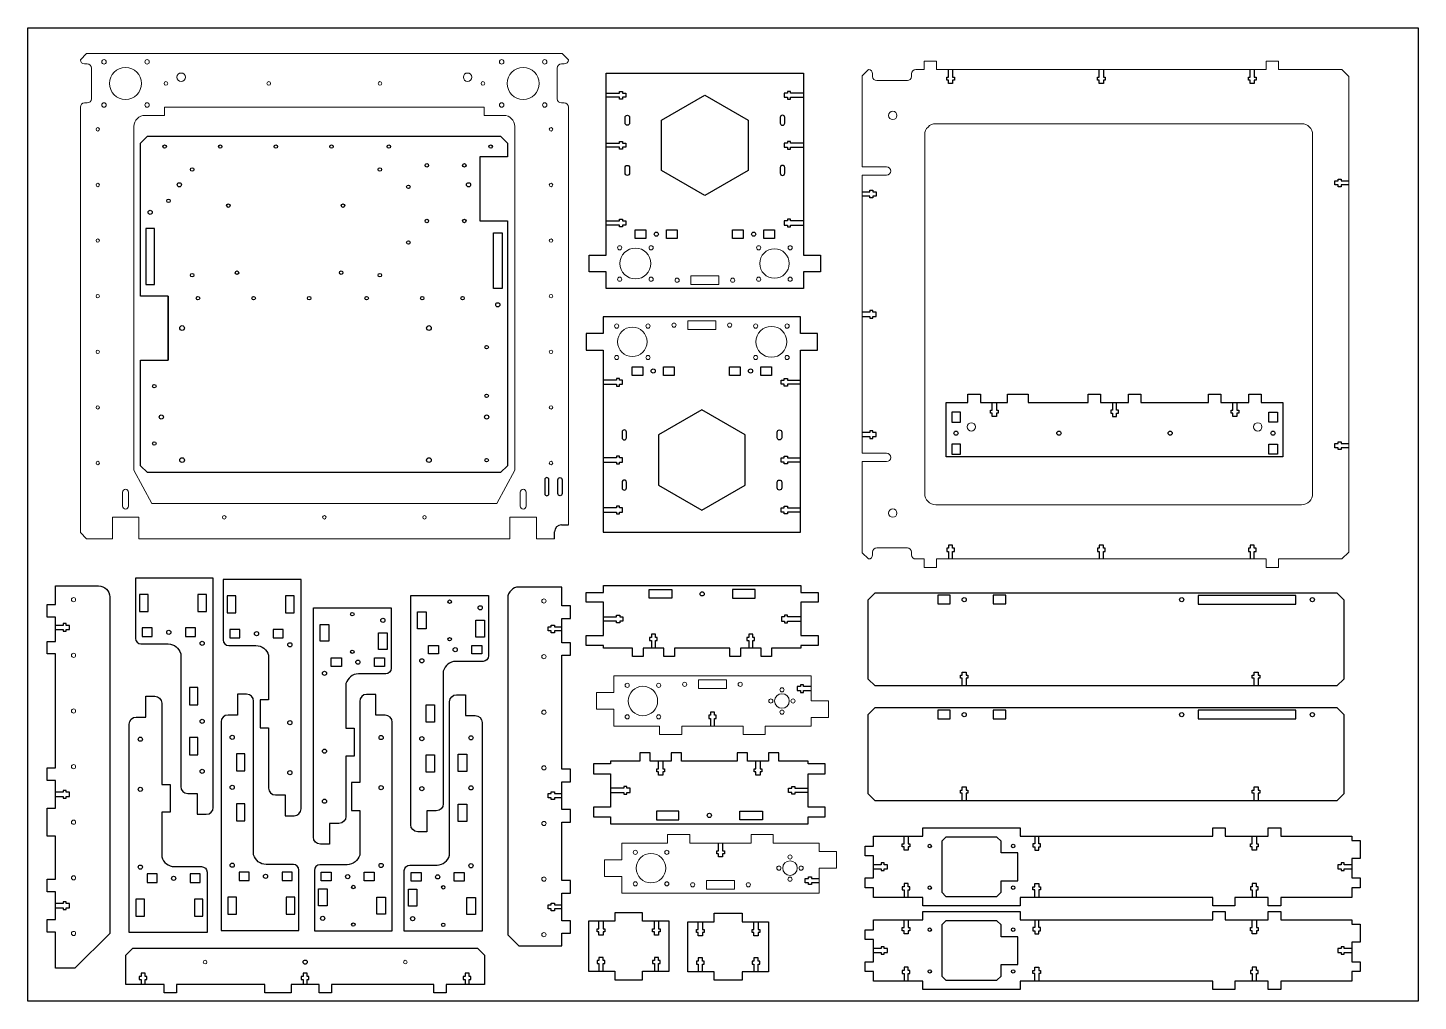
# Model space of a CAD drawing. Header units: inches. Extents: x 0 to 1800, y 0 to 2120.
# Drawn here: x 0 to 1000, y 760 to 1460 of the extents above; entities that cross this region are included whole.
import ezdxf

# ---------------------------------------------------------------- set-up
doc = ezdxf.new("R2010")
doc.units = ezdxf.units.IN
doc.header["$MEASUREMENT"] = 0

msp = doc.modelspace()

# ---------------------------------------------------------------- linework, layer by layer
at = {"color": 1}
for p, q in [((0, 760), (0, 1460)), ((0, 1460), (1000, 1460)), ((1000, 1460), (1000, 760)), ((1000, 760), (0, 760))]:
    msp.add_line(p, q, dxfattribs=at)
at = {"color": 7, "linetype": 'Continuous', "lineweight": 15}
for p, q in [((42.3, 1441.5), (37.8, 1437)), ((384.3, 1441.5), (42.3, 1441.5)), ((388.8, 1437), (384.3, 1441.5)), ((40.8, 1434), (42.8, 1434)), ((45.8, 1409), (45.8, 1431)), ((380.8, 1409), (380.8, 1431)), ((385.8, 1434), (383.8, 1434)), ((37.8, 1403), (37.8, 1097)), ((40.8, 1406), (42.8, 1406)), ((98.3, 1403), (98.3, 1397)), ((328.3, 1403), (98.3, 1403)), ((328.3, 1397), (328.3, 1403)), ((385.8, 1406), (383.8, 1406)), ((388.8, 1102.5), (388.8, 1403)), ((98.3, 1397), (84.3, 1397)), ((342.3, 1397), (328.3, 1397)), ((76.3, 1389), (76.3, 1142)), ((350.3, 1142), (350.3, 1389)), ((76.3, 1142), (89.3, 1118)), ((337.3, 1118), (350.3, 1142)), ((68.2, 1126), (68.2, 1116)), ((72.4, 1116), (72.4, 1126)), ((354.2, 1126), (354.2, 1116)), ((358.4, 1116), (358.4, 1126)), ((89.3, 1118), (337.3, 1118)), ((79.8, 1108), (60.8, 1108)), ((60.8, 1108), (60.8, 1092.5)), ((79.8, 1092.5), (79.8, 1108)), ((346.8, 1108), (346.8, 1092.5)), ((365.8, 1108), (346.8, 1108)), ((365.8, 1092.5), (365.8, 1108)), ((37.8, 1097), (42.3, 1092.5)), ((42.3, 1092.5), (60.8, 1092.5)), ((79.8, 1092.5), (346.8, 1092.5)), ((365.8, 1092.5), (378.8, 1092.5))]:
    msp.add_line(p, q, dxfattribs=at)
for p, q in [((383.8, 1102.5), (388.8, 1102.5)), ((378.8, 1092.5), (378.8, 1097.5))]:
    msp.add_line(p, q)
for points in [[(638.6, 1430, 0.41421), (635.6, 1427), (635.6, 1425, -0.41421), (632.6, 1422), (610.6, 1422, -0.41421), (607.6, 1425), (607.6, 1427, 0.41421), (604.6, 1430), (600.1, 1425.5), (600.1, 1360), (617.6, 1360, -1), (617.6, 1354), (600.1, 1354), (600.1, 1154), (617.6, 1154, -1), (617.6, 1148), (600.1, 1148), (600.1, 1082.5), (604.6, 1078, 0.41421), (607.6, 1081), (607.6, 1083, -0.41421), (610.6, 1086), (632.6, 1086, -0.41421), (635.6, 1083), (635.6, 1081, 0.41421), (638.6, 1078), (644.6, 1078), (644.6, 1072), (653.6, 1072), (653.6, 1078), (890.6, 1078), (890.6, 1072), (899.6, 1072), (899.6, 1078), (945.1, 1078), (950.1, 1083), (950.1, 1425), (945.1, 1430), (899.6, 1430), (899.6, 1436), (890.6, 1436), (890.6, 1430), (653.6, 1430), (653.6, 1436), (644.6, 1436), (644.6, 1430)], [(916.1, 1391), (653.1, 1391, 0.41421), (645.1, 1383), (645.1, 1125, 0.41421), (653.1, 1117), (916.1, 1117, 0.41421), (924.1, 1125), (924.1, 1383, 0.41421)]]:
    msp.add_lwpolyline(points, format="xyb", close=True, dxfattribs=at)
at = {"color": 7}
for points in [[(558, 1427.5), (558, 1296.5), (570.2, 1296.5), (570.2, 1284.5), (558, 1284.5), (558, 1272.5), (416, 1272.5), (416, 1284.5), (403.8, 1284.5), (403.8, 1296.5), (416, 1296.5), (416, 1427.5)], [(555.8, 1097.2), (555.8, 1228.2), (568, 1228.2), (568, 1240.2), (555.8, 1240.2), (555.8, 1252.2), (413.8, 1252.2), (413.8, 1240.2), (401.6, 1240.2), (401.6, 1228.2), (413.8, 1228.2), (413.8, 1097.2)], [(609.5, 986.7), (604.5, 991.7), (604.5, 1048.7), (609.5, 1053.7), (941.5, 1053.7), (946.5, 1048.7), (946.5, 991.7), (941.5, 986.7)], [(609.5, 904.1), (604.5, 909.1), (604.5, 966.1), (609.5, 971.1), (941.5, 971.1), (946.5, 966.1), (946.5, 909.1), (941.5, 904.1)], [(713.7, 828.6), (643.7, 828.6), (643.7, 834.6), (608.2, 834.6), (608.2, 841.6), (602.2, 841.6), (602.2, 848.6), (608.2, 848.6), (608.2, 864.6), (602.2, 864.6), (602.2, 871.6), (608.2, 871.6), (608.2, 878.6), (643.7, 878.6), (643.7, 884.6), (713.7, 884.6), (713.7, 878.6), (852.2, 878.6), (852.2, 884.6), (861.2, 884.6), (861.2, 878.6), (892.2, 878.6), (892.2, 884.6), (901.2, 884.6), (901.2, 878.6), (952.2, 878.6), (952.2, 875.6), (958.2, 875.6), (958.2, 862.6), (952.2, 862.6), (952.2, 848.6), (958.2, 848.6), (958.2, 841.6), (952.2, 841.6), (952.2, 834.6), (901.2, 834.6), (901.2, 828.6), (892.2, 828.6), (892.2, 834.6), (868.2, 834.6), (868.2, 828.6), (852.2, 828.6), (852.2, 834.6), (713.7, 834.6)], [(712, 846.6), (712, 866.6), (700, 866.6), (700, 875), (697, 878), (660.3, 878), (657.3, 875), (657.3, 838.3), (660.3, 835.3), (697, 835.3), (700, 838.3), (700, 846.6)], [(422.2, 817.5), (403.2, 817.5), (403.2, 781.5), (422.2, 781.5), (422.2, 775.4), (442.2, 775.4), (442.2, 781.5), (461.2, 781.5), (461.2, 817.5), (442.2, 817.5), (442.2, 823.6), (422.2, 823.6)], [(493.7, 781.1), (474.7, 781.1), (474.7, 817.1), (493.7, 817.1), (493.7, 823.2), (513.7, 823.2), (513.7, 817.1), (532.7, 817.1), (532.7, 781.1), (513.7, 781.1), (513.7, 775), (493.7, 775)], [(713.7, 768.4), (643.7, 768.4), (643.7, 774.4), (608.2, 774.4), (608.2, 781.4), (602.2, 781.4), (602.2, 788.4), (608.2, 788.4), (608.2, 804.4), (602.2, 804.4), (602.2, 811.4), (608.2, 811.4), (608.2, 818.4), (643.7, 818.4), (643.7, 824.4), (713.7, 824.4), (713.7, 818.4), (852.2, 818.4), (852.2, 824.4), (861.2, 824.4), (861.2, 818.4), (892.2, 818.4), (892.2, 824.4), (901.2, 824.4), (901.2, 818.4), (952.2, 818.4), (952.2, 815.4), (958.2, 815.4), (958.2, 802.4), (952.2, 802.4), (952.2, 788.4), (958.2, 788.4), (958.2, 781.4), (952.2, 781.4), (952.2, 774.4), (901.2, 774.4), (901.2, 768.4), (892.2, 768.4), (892.2, 774.4), (868.2, 774.4), (868.2, 768.4), (852.2, 768.4), (852.2, 774.4), (713.7, 774.4)], [(712, 786.4), (712, 806.4), (700, 806.4), (700, 814.8), (697, 817.8), (660.3, 817.8), (657.3, 814.8), (657.3, 778.1), (660.3, 775.1), (697, 775.1), (700, 778.1), (700, 786.4)]]:
    msp.add_lwpolyline(points, close=True, dxfattribs=at)
at = {"color": 4}
for points in [[(665.1, 1430), (665.1, 1424.5), (666.4, 1424.5), (666.4, 1422.3), (665.1, 1422.3), (665.1, 1420), (662.1, 1420), (662.1, 1422.3), (660.9, 1422.3), (660.9, 1424.5), (662.1, 1424.5), (662.1, 1430)], [(773.6, 1430), (773.6, 1424.5), (774.9, 1424.5), (774.9, 1422.3), (773.6, 1422.3), (773.6, 1420), (770.6, 1420), (770.6, 1422.3), (769.4, 1422.3), (769.4, 1424.5), (770.6, 1424.5), (770.6, 1430)], [(882.1, 1430), (882.1, 1424.5), (883.4, 1424.5), (883.4, 1422.3), (882.1, 1422.3), (882.1, 1420), (879.1, 1420), (879.1, 1422.3), (877.9, 1422.3), (877.9, 1424.5), (879.1, 1424.5), (879.1, 1430)], [(416, 1413.1), (425.5, 1413.1), (425.5, 1414.3), (427.7, 1414.3), (427.7, 1413.1), (430, 1413.1), (430, 1410.1), (427.7, 1410.1), (427.7, 1408.8), (425.5, 1408.8), (425.5, 1410.1), (416, 1410.1)], [(558, 1413.1), (548.5, 1413.1), (548.5, 1414.3), (546.3, 1414.3), (546.3, 1413.1), (544, 1413.1), (544, 1410.1), (546.3, 1410.1), (546.3, 1408.8), (548.5, 1408.8), (548.5, 1410.1), (558, 1410.1)], [(416, 1377.1), (425.5, 1377.1), (425.5, 1378.3), (427.7, 1378.3), (427.7, 1377.1), (430, 1377.1), (430, 1374.1), (427.7, 1374.1), (427.7, 1372.8), (425.5, 1372.8), (425.5, 1374.1), (416, 1374.1)], [(558, 1377.1), (548.5, 1377.1), (548.5, 1378.3), (546.3, 1378.3), (546.3, 1377.1), (544, 1377.1), (544, 1374.1), (546.3, 1374.1), (546.3, 1372.8), (548.5, 1372.8), (548.5, 1374.1), (558, 1374.1)], [(950.1, 1347), (944.6, 1347), (944.6, 1345.7), (942.4, 1345.7), (942.4, 1347), (940.1, 1347), (940.1, 1350), (942.4, 1350), (942.4, 1351.2), (944.6, 1351.2), (944.6, 1350), (950.1, 1350)], [(600.1, 1342), (605.6, 1342), (605.6, 1343.2), (607.8, 1343.2), (607.8, 1342), (610.1, 1342), (610.1, 1339), (607.8, 1339), (607.8, 1337.7), (605.6, 1337.7), (605.6, 1339), (600.1, 1339)], [(416, 1321.1), (425.5, 1321.1), (425.5, 1322.3), (427.7, 1322.3), (427.7, 1321.1), (430, 1321.1), (430, 1318.1), (427.7, 1318.1), (427.7, 1316.8), (425.5, 1316.8), (425.5, 1318.1), (416, 1318.1)], [(558, 1321.1), (548.5, 1321.1), (548.5, 1322.3), (546.3, 1322.3), (546.3, 1321.1), (544, 1321.1), (544, 1318.1), (546.3, 1318.1), (546.3, 1316.8), (548.5, 1316.8), (548.5, 1318.1), (558, 1318.1)], [(600.1, 1252.5), (605.6, 1252.5), (605.6, 1251.2), (607.8, 1251.2), (607.8, 1252.5), (610.1, 1252.5), (610.1, 1255.5), (607.8, 1255.5), (607.8, 1256.7), (605.6, 1256.7), (605.6, 1255.5), (600.1, 1255.5)], [(413.8, 1203.7), (423.3, 1203.7), (423.3, 1202.4), (425.5, 1202.4), (425.5, 1203.7), (427.8, 1203.7), (427.8, 1206.7), (425.5, 1206.7), (425.5, 1207.9), (423.3, 1207.9), (423.3, 1206.7), (413.8, 1206.7)], [(555.8, 1203.7), (546.3, 1203.7), (546.3, 1202.4), (544.1, 1202.4), (544.1, 1203.7), (541.8, 1203.7), (541.8, 1206.7), (544.1, 1206.7), (544.1, 1207.9), (546.3, 1207.9), (546.3, 1206.7), (555.8, 1206.7)], [(780.1, 1190.5), (780.1, 1185), (778.9, 1185), (778.9, 1182.8), (780.1, 1182.8), (780.1, 1180.5), (783.1, 1180.5), (783.1, 1182.8), (784.4, 1182.8), (784.4, 1185), (783.1, 1185), (783.1, 1190.5)], [(600.1, 1166), (605.6, 1166), (605.6, 1164.7), (607.8, 1164.7), (607.8, 1166), (610.1, 1166), (610.1, 1169), (607.8, 1169), (607.8, 1170.2), (605.6, 1170.2), (605.6, 1169), (600.1, 1169)], [(950.1, 1158), (944.6, 1158), (944.6, 1156.7), (942.4, 1156.7), (942.4, 1158), (940.1, 1158), (940.1, 1161), (942.4, 1161), (942.4, 1162.2), (944.6, 1162.2), (944.6, 1161), (950.1, 1161)], [(413.8, 1147.7), (423.3, 1147.7), (423.3, 1146.4), (425.5, 1146.4), (425.5, 1147.7), (427.8, 1147.7), (427.8, 1150.7), (425.5, 1150.7), (425.5, 1151.9), (423.3, 1151.9), (423.3, 1150.7), (413.8, 1150.7)], [(555.8, 1147.7), (546.3, 1147.7), (546.3, 1146.4), (544.1, 1146.4), (544.1, 1147.7), (541.8, 1147.7), (541.8, 1150.7), (544.1, 1150.7), (544.1, 1151.9), (546.3, 1151.9), (546.3, 1150.7), (555.8, 1150.7)], [(413.8, 1111.7), (423.3, 1111.7), (423.3, 1110.4), (425.5, 1110.4), (425.5, 1111.7), (427.8, 1111.7), (427.8, 1114.7), (425.5, 1114.7), (425.5, 1115.9), (423.3, 1115.9), (423.3, 1114.7), (413.8, 1114.7)], [(555.8, 1111.7), (546.3, 1111.7), (546.3, 1110.4), (544.1, 1110.4), (544.1, 1111.7), (541.8, 1111.7), (541.8, 1114.7), (544.1, 1114.7), (544.1, 1115.9), (546.3, 1115.9), (546.3, 1114.7), (555.8, 1114.7)], [(665.1, 1078), (665.1, 1083.5), (666.4, 1083.5), (666.4, 1085.7), (665.1, 1085.7), (665.1, 1088), (662.1, 1088), (662.1, 1085.7), (660.9, 1085.7), (660.9, 1083.5), (662.1, 1083.5), (662.1, 1078)], [(773.6, 1078), (773.6, 1083.5), (774.9, 1083.5), (774.9, 1085.7), (773.6, 1085.7), (773.6, 1088), (770.6, 1088), (770.6, 1085.7), (769.4, 1085.7), (769.4, 1083.5), (770.6, 1083.5), (770.6, 1078)], [(882.1, 1078), (882.1, 1083.5), (883.4, 1083.5), (883.4, 1085.7), (882.1, 1085.7), (882.1, 1088), (879.1, 1088), (879.1, 1085.7), (877.9, 1085.7), (877.9, 1083.5), (879.1, 1083.5), (879.1, 1078)], [(19.9, 1027.2), (25.4, 1027.2), (25.4, 1026), (27.6, 1026), (27.6, 1027.2), (29.9, 1027.2), (29.9, 1030.2), (27.6, 1030.2), (27.6, 1031.5), (25.4, 1031.5), (25.4, 1030.2), (19.9, 1030.2)], [(384.2, 1026.3), (378.7, 1026.3), (378.7, 1025), (376.5, 1025), (376.5, 1026.3), (374.2, 1026.3), (374.2, 1029.3), (376.5, 1029.3), (376.5, 1030.5), (378.7, 1030.5), (378.7, 1029.3), (384.2, 1029.3)], [(414, 1036.4), (423.5, 1036.4), (423.5, 1037.7), (425.7, 1037.7), (425.7, 1036.4), (428, 1036.4), (428, 1033.4), (425.7, 1033.4), (425.7, 1032.2), (423.5, 1032.2), (423.5, 1033.4), (414, 1033.4)], [(556, 1036.4), (546.5, 1036.4), (546.5, 1037.7), (544.3, 1037.7), (544.3, 1036.4), (542, 1036.4), (542, 1033.4), (544.3, 1033.4), (544.3, 1032.2), (546.5, 1032.2), (546.5, 1033.4), (556, 1033.4)], [(451.5, 1013.9), (451.5, 1019.4), (452.7, 1019.4), (452.7, 1021.6), (451.5, 1021.6), (451.5, 1023.9), (448.5, 1023.9), (448.5, 1021.6), (447.2, 1021.6), (447.2, 1019.4), (448.5, 1019.4), (448.5, 1013.9)], [(521.5, 1013.9), (521.5, 1019.4), (522.7, 1019.4), (522.7, 1021.6), (521.5, 1021.6), (521.5, 1023.9), (518.5, 1023.9), (518.5, 1021.6), (517.2, 1021.6), (517.2, 1019.4), (518.5, 1019.4), (518.5, 1013.9)], [(672, 986.7), (672, 992.2), (670.7, 992.2), (670.7, 994.4), (672, 994.4), (672, 996.7), (675, 996.7), (675, 994.4), (676.2, 994.4), (676.2, 992.2), (675, 992.2), (675, 986.7)], [(882, 986.7), (882, 992.2), (880.7, 992.2), (880.7, 994.4), (882, 994.4), (882, 996.7), (885, 996.7), (885, 994.4), (886.2, 994.4), (886.2, 992.2), (885, 992.2), (885, 986.7)], [(563.4, 986.4), (557.9, 986.4), (557.9, 987.6), (555.7, 987.6), (555.7, 986.4), (553.4, 986.4), (553.4, 983.4), (555.7, 983.4), (555.7, 982.1), (557.9, 982.1), (557.9, 983.4), (563.4, 983.4)], [(493.9, 957.9), (493.9, 963.4), (495.2, 963.4), (495.2, 965.6), (493.9, 965.6), (493.9, 967.9), (490.9, 967.9), (490.9, 965.6), (489.7, 965.6), (489.7, 963.4), (490.9, 963.4), (490.9, 957.9)], [(456.7, 932.6), (456.7, 927.1), (458, 927.1), (458, 924.9), (456.7, 924.9), (456.7, 922.6), (453.7, 922.6), (453.7, 924.9), (452.5, 924.9), (452.5, 927.1), (453.7, 927.1), (453.7, 932.6)], [(526.7, 932.6), (526.7, 927.1), (528, 927.1), (528, 924.9), (526.7, 924.9), (526.7, 922.6), (523.7, 922.6), (523.7, 924.9), (522.5, 924.9), (522.5, 927.1), (523.7, 927.1), (523.7, 932.6)], [(19.9, 907.2), (25.4, 907.2), (25.4, 906), (27.6, 906), (27.6, 907.2), (29.9, 907.2), (29.9, 910.2), (27.6, 910.2), (27.6, 911.5), (25.4, 911.5), (25.4, 910.2), (19.9, 910.2)], [(384.2, 906.3), (378.7, 906.3), (378.7, 905), (376.5, 905), (376.5, 906.3), (374.2, 906.3), (374.2, 909.3), (376.5, 909.3), (376.5, 910.5), (378.7, 910.5), (378.7, 909.3), (384.2, 909.3)], [(419.2, 910.1), (428.7, 910.1), (428.7, 908.9), (430.9, 908.9), (430.9, 910.1), (433.2, 910.1), (433.2, 913.1), (430.9, 913.1), (430.9, 914.4), (428.7, 914.4), (428.7, 913.1), (419.2, 913.1)], [(561.2, 910.1), (551.7, 910.1), (551.7, 908.9), (549.5, 908.9), (549.5, 910.1), (547.2, 910.1), (547.2, 913.1), (549.5, 913.1), (549.5, 914.4), (551.7, 914.4), (551.7, 913.1), (561.2, 913.1)], [(672, 904.1), (672, 909.6), (670.7, 909.6), (670.7, 911.8), (672, 911.8), (672, 914.1), (675, 914.1), (675, 911.8), (676.2, 911.8), (676.2, 909.6), (675, 909.6), (675, 904.1)], [(882, 904.1), (882, 909.6), (880.7, 909.6), (880.7, 911.8), (882, 911.8), (882, 914.1), (885, 914.1), (885, 911.8), (886.2, 911.8), (886.2, 909.6), (885, 909.6), (885, 904.1)], [(499.7, 873.7), (499.7, 868.2), (501, 868.2), (501, 866), (499.7, 866), (499.7, 863.7), (496.7, 863.7), (496.7, 866), (495.5, 866), (495.5, 868.2), (496.7, 868.2), (496.7, 873.7)], [(633.2, 878.6), (633.2, 873.1), (634.4, 873.1), (634.4, 870.9), (633.2, 870.9), (633.2, 868.6), (630.2, 868.6), (630.2, 870.9), (628.9, 870.9), (628.9, 873.1), (630.2, 873.1), (630.2, 878.6)], [(724.2, 878.6), (724.2, 873.1), (722.9, 873.1), (722.9, 870.9), (724.2, 870.9), (724.2, 868.6), (727.2, 868.6), (727.2, 870.9), (728.4, 870.9), (728.4, 873.1), (727.2, 873.1), (727.2, 878.6)], [(883.7, 878.6), (883.7, 873.1), (884.9, 873.1), (884.9, 870.9), (883.7, 870.9), (883.7, 868.6), (880.7, 868.6), (880.7, 870.9), (879.4, 870.9), (879.4, 873.1), (880.7, 873.1), (880.7, 878.6)], [(608.2, 855.1), (613.7, 855.1), (613.7, 853.9), (615.9, 853.9), (615.9, 855.1), (618.2, 855.1), (618.2, 858.1), (615.9, 858.1), (615.9, 859.4), (613.7, 859.4), (613.7, 858.1), (608.2, 858.1)], [(952.2, 858.1), (946.7, 858.1), (946.7, 859.4), (944.5, 859.4), (944.5, 858.1), (942.2, 858.1), (942.2, 855.1), (944.5, 855.1), (944.5, 853.9), (946.7, 853.9), (946.7, 855.1), (952.2, 855.1)], [(569.2, 845.2), (563.7, 845.2), (563.7, 843.9), (561.5, 843.9), (561.5, 845.2), (559.2, 845.2), (559.2, 848.2), (561.5, 848.2), (561.5, 849.4), (563.7, 849.4), (563.7, 848.2), (569.2, 848.2)], [(633.2, 834.6), (633.2, 840.1), (634.4, 840.1), (634.4, 842.3), (633.2, 842.3), (633.2, 844.6), (630.2, 844.6), (630.2, 842.3), (628.9, 842.3), (628.9, 840.1), (630.2, 840.1), (630.2, 834.6)], [(724.2, 834.6), (724.2, 840.1), (722.9, 840.1), (722.9, 842.3), (724.2, 842.3), (724.2, 844.6), (727.2, 844.6), (727.2, 842.3), (728.4, 842.3), (728.4, 840.1), (727.2, 840.1), (727.2, 834.6)], [(883.7, 834.6), (883.7, 840.1), (884.9, 840.1), (884.9, 842.3), (883.7, 842.3), (883.7, 844.6), (880.7, 844.6), (880.7, 842.3), (879.4, 842.3), (879.4, 840.1), (880.7, 840.1), (880.7, 834.6)], [(19.9, 827.2), (25.4, 827.2), (25.4, 826), (27.6, 826), (27.6, 827.2), (29.9, 827.2), (29.9, 830.2), (27.6, 830.2), (27.6, 831.5), (25.4, 831.5), (25.4, 830.2), (19.9, 830.2)], [(384.2, 826.3), (378.7, 826.3), (378.7, 825), (376.5, 825), (376.5, 826.3), (374.2, 826.3), (374.2, 829.3), (376.5, 829.3), (376.5, 830.5), (378.7, 830.5), (378.7, 829.3), (384.2, 829.3)], [(413.7, 817.5), (413.7, 812), (414.9, 812), (414.9, 809.8), (413.7, 809.8), (413.7, 807.5), (410.7, 807.5), (410.7, 809.8), (409.4, 809.8), (409.4, 812), (410.7, 812), (410.7, 817.5)], [(453.7, 817.5), (453.7, 812), (454.9, 812), (454.9, 809.8), (453.7, 809.8), (453.7, 807.5), (450.7, 807.5), (450.7, 809.8), (449.4, 809.8), (449.4, 812), (450.7, 812), (450.7, 817.5)], [(485.2, 817.1), (485.2, 811.6), (486.5, 811.6), (486.5, 809.4), (485.2, 809.4), (485.2, 807.1), (482.2, 807.1), (482.2, 809.4), (481, 809.4), (481, 811.6), (482.2, 811.6), (482.2, 817.1)], [(525.2, 817.1), (525.2, 811.6), (526.5, 811.6), (526.5, 809.4), (525.2, 809.4), (525.2, 807.1), (522.2, 807.1), (522.2, 809.4), (521, 809.4), (521, 811.6), (522.2, 811.6), (522.2, 817.1)], [(633.2, 818.4), (633.2, 812.9), (634.4, 812.9), (634.4, 810.7), (633.2, 810.7), (633.2, 808.4), (630.2, 808.4), (630.2, 810.7), (628.9, 810.7), (628.9, 812.9), (630.2, 812.9), (630.2, 818.4)], [(724.2, 818.4), (724.2, 812.9), (722.9, 812.9), (722.9, 810.7), (724.2, 810.7), (724.2, 808.4), (727.2, 808.4), (727.2, 810.7), (728.4, 810.7), (728.4, 812.9), (727.2, 812.9), (727.2, 818.4)], [(883.7, 818.4), (883.7, 812.9), (884.9, 812.9), (884.9, 810.7), (883.7, 810.7), (883.7, 808.4), (880.7, 808.4), (880.7, 810.7), (879.4, 810.7), (879.4, 812.9), (880.7, 812.9), (880.7, 818.4)], [(413.7, 781.5), (413.7, 787), (414.9, 787), (414.9, 789.2), (413.7, 789.2), (413.7, 791.5), (410.7, 791.5), (410.7, 789.2), (409.4, 789.2), (409.4, 787), (410.7, 787), (410.7, 781.5)], [(453.7, 781.5), (453.7, 787), (454.9, 787), (454.9, 789.2), (453.7, 789.2), (453.7, 791.5), (450.7, 791.5), (450.7, 789.2), (449.4, 789.2), (449.4, 787), (450.7, 787), (450.7, 781.5)], [(485.2, 781.1), (485.2, 786.6), (486.5, 786.6), (486.5, 788.8), (485.2, 788.8), (485.2, 791.1), (482.2, 791.1), (482.2, 788.8), (481, 788.8), (481, 786.6), (482.2, 786.6), (482.2, 781.1)], [(525.2, 781.1), (525.2, 786.6), (526.5, 786.6), (526.5, 788.8), (525.2, 788.8), (525.2, 791.1), (522.2, 791.1), (522.2, 788.8), (521, 788.8), (521, 786.6), (522.2, 786.6), (522.2, 781.1)], [(608.2, 794.9), (613.7, 794.9), (613.7, 793.7), (615.9, 793.7), (615.9, 794.9), (618.2, 794.9), (618.2, 797.9), (615.9, 797.9), (615.9, 799.2), (613.7, 799.2), (613.7, 797.9), (608.2, 797.9)], [(952.2, 797.9), (946.7, 797.9), (946.7, 799.2), (944.5, 799.2), (944.5, 797.9), (942.2, 797.9), (942.2, 794.9), (944.5, 794.9), (944.5, 793.7), (946.7, 793.7), (946.7, 794.9), (952.2, 794.9)], [(84.5, 772.1), (84.5, 775.6), (85.7, 775.6), (85.7, 777.8), (84.5, 777.8), (84.5, 780.1), (81.5, 780.1), (81.5, 777.8), (80.2, 777.8), (80.2, 775.6), (81.5, 775.6), (81.5, 772.1)], [(201, 772.1), (201, 775.6), (202.2, 775.6), (202.2, 777.8), (201, 777.8), (201, 780.1), (198, 780.1), (198, 777.8), (196.7, 777.8), (196.7, 775.6), (198, 775.6), (198, 772.1)], [(317.5, 772.1), (317.5, 775.6), (318.7, 775.6), (318.7, 777.8), (317.5, 777.8), (317.5, 780.1), (314.5, 780.1), (314.5, 777.8), (313.2, 777.8), (313.2, 775.6), (314.5, 775.6), (314.5, 772.1)], [(633.2, 774.4), (633.2, 779.9), (634.4, 779.9), (634.4, 782.1), (633.2, 782.1), (633.2, 784.4), (630.2, 784.4), (630.2, 782.1), (628.9, 782.1), (628.9, 779.9), (630.2, 779.9), (630.2, 774.4)], [(724.2, 774.4), (724.2, 779.9), (722.9, 779.9), (722.9, 782.1), (724.2, 782.1), (724.2, 784.4), (727.2, 784.4), (727.2, 782.1), (728.4, 782.1), (728.4, 779.9), (727.2, 779.9), (727.2, 774.4)], [(883.7, 774.4), (883.7, 779.9), (884.9, 779.9), (884.9, 782.1), (883.7, 782.1), (883.7, 784.4), (880.7, 784.4), (880.7, 782.1), (879.4, 782.1), (879.4, 779.9), (880.7, 779.9), (880.7, 774.4)]]:
    msp.add_lwpolyline(points, dxfattribs=at)
at = {"color": 1}
for points in [[(487, 1339.5), (455.8, 1357.5), (455.8, 1393.5), (487, 1411.5), (518.2, 1393.5), (518.2, 1357.5)], [(484.8, 1185.2), (453.6, 1167.2), (453.6, 1131.2), (484.8, 1113.2), (516, 1131.2), (516, 1167.2)], [(122.4, 973.2), (122.4, 985.6), (116.2, 985.6), (116.2, 973.2)], [(286.4, 960.7), (286.4, 973.1), (292.6, 973.1), (292.6, 960.7)], [(122.4, 937.2), (122.4, 949.6), (116.2, 949.6), (116.2, 937.2)], [(150, 938), (150, 925.6), (156.2, 925.6), (156.2, 938)], [(286.4, 924.7), (286.4, 937.1), (292.6, 937.1), (292.6, 924.7)], [(315.8, 937.6), (315.8, 925.2), (309.6, 925.2), (309.6, 937.6)], [(150, 902), (150, 889.6), (156.2, 889.6), (156.2, 902)], [(315.8, 901.6), (315.8, 889.2), (309.6, 889.2), (309.6, 901.6)]]:
    msp.add_lwpolyline(points, close=True, dxfattribs=at)
for points in [[(429.6, 1395.5, -1), (432.8, 1395.5), (432.8, 1391.5, -1), (429.6, 1391.5)], [(544.4, 1395.5, 1), (541.2, 1395.5), (541.2, 1391.5, 1), (544.4, 1391.5)], [(429.6, 1359.5, -1), (432.8, 1359.5), (432.8, 1355.5, -1), (429.6, 1355.5)], [(544.4, 1359.5, 1), (541.2, 1359.5), (541.2, 1355.5, 1), (544.4, 1355.5)], [(427.4, 1165.2, 1), (430.6, 1165.2), (430.6, 1169.2, 1), (427.4, 1169.2)], [(542.2, 1165.2, -1), (539, 1165.2), (539, 1169.2, -1), (542.2, 1169.2)], [(427.4, 1129.2, 1), (430.6, 1129.2), (430.6, 1133.2, 1), (427.4, 1133.2)], [(542.2, 1129.2, -1), (539, 1129.2), (539, 1133.2, -1), (542.2, 1133.2)]]:
    msp.add_lwpolyline(points, format="xyb", close=True, dxfattribs=at)
at = {"color": 7}
msp.add_lwpolyline([(101, 1267.1), (81, 1267.1), (81, 1377.1), (86, 1382.1), (340, 1382.1), (345, 1377.1), (345, 1367.1), (325, 1367.1), (325, 1321.1), (345, 1321.1), (345, 1145.1), (340, 1140.1), (86, 1140.1), (81, 1145.1), (81, 1221.1), (101, 1221.1), (101, 1267.1), (101, 1221.1)], dxfattribs=at)
at = {"color": 4}
for points in [[(91.1, 1315.6), (84.9, 1315.6), (84.9, 1275.5), (91.1, 1275.5)], [(334.9, 1312.6), (341.1, 1312.6), (341.1, 1272.5), (334.9, 1272.5)], [(696.6, 1180.5), (693.6, 1180.5), (693.6, 1182.8), (692.4, 1182.8), (692.4, 1185), (693.6, 1185), (693.6, 1190.5), (696.6, 1190.5), (696.6, 1185), (697.9, 1185), (697.9, 1182.8), (696.6, 1182.8)], [(866.6, 1180.5), (866.6, 1182.8), (865.4, 1182.8), (865.4, 1185), (866.6, 1185), (866.6, 1190.5), (869.6, 1190.5), (869.6, 1185), (870.9, 1185), (870.9, 1182.8), (869.6, 1182.8), (869.6, 1180.5)], [(670.7, 1183.5), (664.5, 1183.5), (664.5, 1176.4), (670.7, 1176.4)], [(892.5, 1183.5), (898.7, 1183.5), (898.7, 1176.4), (892.5, 1176.4)], [(670.7, 1160.5), (664.5, 1160.5), (664.5, 1153.4), (670.7, 1153.4)], [(892.5, 1160.5), (898.7, 1160.5), (898.7, 1153.4), (892.5, 1153.4)], [(86.5, 1052.5), (80.3, 1052.5), (80.3, 1040.3), (86.5, 1040.3)], [(128.5, 1052.5), (122.3, 1052.5), (122.3, 1040.3), (128.5, 1040.3)], [(149.6, 1051.4), (143.4, 1051.4), (143.4, 1039.2), (149.6, 1039.2)], [(191.6, 1051.4), (185.4, 1051.4), (185.4, 1039.2), (191.6, 1039.2)], [(663.5, 1045.7), (663.5, 1051.9), (654.4, 1051.9), (654.4, 1045.7), (663.5, 1045.7)], [(703.5, 1045.7), (703.5, 1051.9), (694.4, 1051.9), (694.4, 1045.7), (703.5, 1045.7)], [(912, 1045.6), (912, 1051.8), (841.8, 1051.8), (841.8, 1045.6)], [(210.3, 1031), (216.5, 1031), (216.5, 1018.8), (210.3, 1018.8)], [(280.3, 1040), (286.5, 1040), (286.5, 1027.8), (280.3, 1027.8)], [(322.3, 1034), (328.5, 1034), (328.5, 1021.8), (322.3, 1021.8)], [(89.5, 1028.4), (82.3, 1028.4), (82.3, 1022.2), (89.5, 1022.2)], [(120.5, 1028.4), (113.3, 1028.4), (113.3, 1022.2), (120.5, 1022.2)], [(152.6, 1027.4), (145.4, 1027.4), (145.4, 1021.2), (152.6, 1021.2)], [(183.6, 1027.4), (176.4, 1027.4), (176.4, 1021.2), (183.6, 1021.2)], [(252.3, 1025), (258.5, 1025), (258.5, 1012.8), (252.3, 1012.8)], [(288.3, 1015.9), (295.5, 1015.9), (295.5, 1009.7), (288.3, 1009.7)], [(319.3, 1015.9), (326.5, 1015.9), (326.5, 1009.7), (319.3, 1009.7)], [(218.3, 1006.9), (225.5, 1006.9), (225.5, 1000.7), (218.3, 1000.7)], [(249.3, 1006.9), (256.5, 1006.9), (256.5, 1000.7), (249.3, 1000.7)], [(663.5, 963.1), (663.5, 969.3), (654.4, 969.3), (654.4, 963.1), (663.5, 963.1)], [(703.5, 963.1), (703.5, 969.3), (694.4, 969.3), (694.4, 963.1), (703.5, 963.1)], [(912, 963), (912, 969.2), (841.8, 969.2), (841.8, 963)], [(85.8, 845.3), (93, 845.3), (93, 851.5), (85.8, 851.5)], [(116.8, 845.3), (124, 845.3), (124, 851.5), (116.8, 851.5)], [(151.9, 846.7), (159.1, 846.7), (159.1, 852.9), (151.9, 852.9)], [(182.9, 846.7), (190.1, 846.7), (190.1, 852.9), (182.9, 852.9)], [(218.2, 846.5), (211, 846.5), (211, 852.7), (218.2, 852.7)], [(249.2, 846.5), (242, 846.5), (242, 852.7), (249.2, 852.7)], [(282.9, 846.3), (275.7, 846.3), (275.7, 852.5), (282.9, 852.5)], [(313.9, 846.3), (306.7, 846.3), (306.7, 852.5), (313.9, 852.5)], [(215.2, 828.5), (209, 828.5), (209, 840.7), (215.2, 840.7)], [(279.9, 828.3), (273.7, 828.3), (273.7, 840.5), (279.9, 840.5)], [(77.8, 821.2), (84, 821.2), (84, 833.4), (77.8, 833.4)], [(119.8, 821.2), (126, 821.2), (126, 833.4), (119.8, 833.4)], [(143.9, 822.7), (150.1, 822.7), (150.1, 834.9), (143.9, 834.9)], [(185.9, 822.7), (192.1, 822.7), (192.1, 834.9), (185.9, 834.9)], [(257.2, 822.5), (251, 822.5), (251, 834.7), (257.2, 834.7)], [(321.9, 822.3), (315.7, 822.3), (315.7, 834.5), (321.9, 834.5)]]:
    msp.add_lwpolyline(points, close=True, dxfattribs=at)
at = {"color": 3}
for points in [[(436.9, 1308.4), (436.9, 1314.7), (444.6, 1314.7), (444.6, 1308.4)], [(459.4, 1308.4), (459.4, 1314.7), (467.1, 1314.7), (467.1, 1308.4)], [(506.9, 1308.4), (506.9, 1314.7), (514.6, 1314.7), (514.6, 1308.4)], [(529.4, 1308.4), (529.4, 1314.7), (537.1, 1314.7), (537.1, 1308.4)], [(442.4, 1216.3), (442.4, 1210), (434.7, 1210), (434.7, 1216.3)], [(464.9, 1216.3), (464.9, 1210), (457.2, 1210), (457.2, 1216.3)], [(512.4, 1216.3), (512.4, 1210), (504.7, 1210), (504.7, 1216.3)], [(534.9, 1216.3), (534.9, 1210), (527.2, 1210), (527.2, 1216.3)], [(446.9, 1056), (463.1, 1056), (463.1, 1049.8), (446.9, 1049.8)], [(523.1, 1056), (506.9, 1056), (506.9, 1049.8), (523.1, 1049.8)], [(452.1, 890.5), (468.3, 890.5), (468.3, 896.7), (452.1, 896.7)], [(528.3, 890.5), (512.1, 890.5), (512.1, 896.7), (528.3, 896.7)]]:
    msp.add_lwpolyline(points, close=True, dxfattribs=at)
at = {"color": 3, "linetype": 'Continuous', "lineweight": 15}
for points in [[(497, 1281.6), (476.9, 1281.6), (476.9, 1275.4), (497, 1275.4)], [(474.8, 1243.1), (494.9, 1243.1), (494.9, 1249.3), (474.8, 1249.3)], [(482.4, 984.8), (502.5, 984.8), (502.5, 991), (482.4, 991)], [(488.2, 846.8), (508.3, 846.8), (508.3, 840.6), (488.2, 840.6)]]:
    msp.add_lwpolyline(points, close=True, dxfattribs=at)
for points in [[(660.6, 1151.5), (660.6, 1190.5), (676.1, 1190.5), (676.1, 1196.5), (685.1, 1196.5), (685.1, 1190.5), (704.6, 1190.5), (704.6, 1196.5), (719.6, 1196.5), (719.6, 1190.5), (762.6, 1190.5), (762.6, 1196.5), (771.6, 1196.5), (771.6, 1190.5), (791.6, 1190.5), (791.6, 1196.5), (800.6, 1196.5), (800.6, 1190.5), (849.1, 1190.5), (849.1, 1196.5), (858.1, 1196.5), (858.1, 1190.5), (878.1, 1190.5), (878.1, 1196.5), (887.1, 1196.5), (887.1, 1190.5), (902.6, 1190.5), (902.6, 1151.5)], [(535, 1013.9), (535, 1007.9), (527.5, 1007.9), (527.5, 1013.9), (512.5, 1013.9), (512.5, 1007.9), (505, 1007.9), (505, 1013.9), (465, 1013.9), (465, 1007.9), (457.5, 1007.9), (457.5, 1013.9), (442.5, 1013.9), (442.5, 1007.9), (435, 1007.9), (435, 1013.9), (414, 1013.9), (414, 1015.9), (401.6, 1015.9), (401.6, 1022.9), (414, 1022.9), (414, 1046.9), (401.6, 1046.9), (401.6, 1053.9), (414, 1053.9), (414, 1058.9), (556, 1058.9), (556, 1053.9), (568.4, 1053.9), (568.4, 1046.9), (556, 1046.9), (556, 1022.9), (568.4, 1022.9), (568.4, 1015.9), (556, 1015.9), (556, 1013.9)], [(540.2, 932.6), (540.2, 938.6), (532.7, 938.6), (532.7, 932.6), (517.7, 932.6), (517.7, 938.6), (510.2, 938.6), (510.2, 932.6), (470.2, 932.6), (470.2, 938.6), (462.7, 938.6), (462.7, 932.6), (447.7, 932.6), (447.7, 938.6), (440.2, 938.6), (440.2, 932.6), (419.2, 932.6), (419.2, 930.6), (406.8, 930.6), (406.8, 923.6), (419.2, 923.6), (419.2, 899.6), (406.8, 899.6), (406.8, 892.6), (419.2, 892.6), (419.2, 887.6), (561.2, 887.6), (561.2, 892.6), (573.6, 892.6), (573.6, 899.6), (561.2, 899.6), (561.2, 923.6), (573.6, 923.6), (573.6, 930.6), (561.2, 930.6), (561.2, 932.6)], [(75.5, 798.1), (323.5, 798.1), (328.5, 793.1), (328.5, 772.1), (301, 772.1), (301, 766.1), (292, 766.1), (292, 772.1), (218.5, 772.1), (218.5, 766.1), (209.5, 766.1), (209.5, 772.1), (189.5, 772.1), (189.5, 766.1), (170.5, 766.1), (170.5, 772.1), (107, 772.1), (107, 766.1), (98, 766.1), (98, 772.1), (70.5, 772.1), (70.5, 793.1)]]:
    msp.add_lwpolyline(points, close=True)
at = {"color": 7}
for points in [[(374.8, 1125), (374.8, 1135, 1), (371.8, 1135), (371.8, 1125, 1)], [(384.3, 1125, -1), (381.3, 1125), (381.3, 1135, -1), (384.3, 1135)], [(229.7, 858.1), (210.1, 858.1, 0.41421), (206.1, 854.1), (206.1, 810.6), (262.1, 810.6), (262.1, 960.6, 0.41421), (257.1, 965.6), (250.2, 965.6), (250.2, 980.6), (243.7, 980.6, 0.41421), (238.7, 975.6), (238.7, 917.2), (232.7, 917.2), (232.7, 897.2), (238.7, 897.2), (238.7, 865.1, -0.32845)], [(105.3, 856.8), (124.9, 856.8, -0.41421), (128.9, 852.8), (128.9, 809.4), (72.9, 809.4), (72.9, 959.3, -0.41421), (77.9, 964.3), (84.8, 964.3), (84.8, 979.3), (91.3, 979.3, -0.41421), (96.3, 974.3), (96.3, 915.9), (102.3, 915.9), (102.3, 895.9), (96.3, 895.9), (96.3, 863.8, 0.32845)]]:
    msp.add_lwpolyline(points, format="xyb", close=True, dxfattribs=at)
for points in [[(133.4, 1064.3), (77.4, 1064.3), (77.4, 1020.9, 0.41421), (81.4, 1016.9), (101, 1016.9, -0.32845), (110, 1009.9), (110, 914.4, 0.41421), (115, 909.4), (121.9, 909.4), (121.9, 894.4), (128.4, 894.4, 0.41421), (133.4, 899.4)], [(173.1, 913.3, 0.41421), (178.1, 908.3), (185, 908.3), (185, 893.3), (191.5, 893.3, 0.41421), (196.5, 898.3), (196.5, 1063.3), (140.5, 1063.3), (140.5, 1019.8, 0.41421), (144.5, 1015.8), (164.1, 1015.8, -0.32845), (173.1, 1008.8), (173.1, 976.7), (167.1, 976.7), (167.1, 956.7), (173.1, 956.7)], [(19.9, 783.7), (19.9, 809.7), (13.9, 809.7), (13.9, 818.7), (19.9, 818.7), (19.9, 838.7), (13.9, 838.7), (13.9, 847.7), (19.9, 847.7), (19.9, 878.7), (13.9, 878.7), (13.9, 898.7), (19.9, 898.7), (19.9, 918.7), (13.9, 918.7), (13.9, 927.7), (19.9, 927.7), (19.9, 1009.7), (13.9, 1009.7), (13.9, 1018.7), (19.9, 1018.7), (19.9, 1036.2), (13.9, 1036.2), (13.9, 1045.2), (19.9, 1045.2), (19.9, 1058.7), (50.9, 1058.7, -0.41421), (58.9, 1050.7), (58.9, 808.7), (33.9, 783.7)], [(275.4, 1051.8), (331.4, 1051.8), (331.4, 1008.4, -0.41421), (327.4, 1004.4), (307.8, 1004.4, 0.32845), (298.8, 997.4), (298.8, 901.9, -0.41421), (293.8, 896.9), (286.9, 896.9), (286.9, 881.9), (280.4, 881.9, -0.41421), (275.4, 886.9)], [(384.2, 799.8), (384.2, 808.8), (390.2, 808.8), (390.2, 817.8), (384.2, 817.8), (384.2, 837.8), (390.2, 837.8), (390.2, 846.8), (384.2, 846.8), (384.2, 888.8), (390.2, 888.8), (390.2, 897.8), (384.2, 897.8), (384.2, 917.8), (390.2, 917.8), (390.2, 926.8), (384.2, 926.8), (384.2, 1008.8), (390.2, 1008.8), (390.2, 1017.8), (384.2, 1017.8), (384.2, 1035.3), (390.2, 1035.3), (390.2, 1044.3), (384.2, 1044.3), (384.2, 1057.8), (353.2, 1057.8, 0.41421), (345.2, 1049.8), (345.2, 807.8), (353.2, 799.8)], [(228.8, 892.9, -0.41421), (223.8, 887.9), (216.9, 887.9), (216.9, 872.9), (210.4, 872.9, -0.41421), (205.4, 877.9), (205.4, 1042.8), (261.4, 1042.8), (261.4, 999.4, -0.41421), (257.4, 995.4), (237.8, 995.4, 0.32845), (228.8, 988.4), (228.8, 956.3), (234.8, 956.3), (234.8, 936.3), (228.8, 936.3)], [(144, 965.8, 0.41421), (139, 960.8), (139, 810.8), (195, 810.8), (195, 854.3, 0.41421), (191, 858.3), (171.4, 858.3, -0.32845), (162.4, 865.3), (162.4, 975.8, 0.41421), (157.4, 980.8), (150.9, 980.8), (150.9, 965.8)], [(321.8, 965.4, -0.41421), (326.8, 960.4), (326.8, 810.4), (270.8, 810.4), (270.8, 853.9, -0.41421), (274.8, 857.9), (294.4, 857.9, 0.32845), (303.4, 864.9), (303.4, 975.4, -0.41421), (308.4, 980.4), (314.9, 980.4), (314.9, 965.4)]]:
    msp.add_lwpolyline(points, format="xyb", close=True)
at = {"color": 7, "linetype": 'Continuous', "lineweight": 15}
for points in [[(563.4, 993.9), (421.4, 993.9), (421.4, 981.9), (409, 981.9), (409, 969.9), (421.4, 969.9), (421.4, 957.9), (454.4, 957.9), (454.4, 951.8), (470.4, 951.8), (470.4, 957.9), (514.4, 957.9), (514.4, 951.8), (530.4, 951.8), (530.4, 957.9), (563.4, 957.9), (563.4, 963.9), (575.8, 963.9), (575.8, 975.9), (563.4, 975.9)], [(569.2, 837.7), (427.2, 837.7), (427.2, 849.7), (414.8, 849.7), (414.8, 861.7), (427.2, 861.7), (427.2, 873.7), (460.2, 873.7), (460.2, 879.8), (476.2, 879.8), (476.2, 873.7), (520.2, 873.7), (520.2, 879.8), (536.2, 879.8), (536.2, 873.7), (569.2, 873.7), (569.2, 867.7), (581.6, 867.7), (581.6, 855.7), (569.2, 855.7)]]:
    msp.add_lwpolyline(points, close=True, dxfattribs=at)
for centre, radius in [((54.8, 1435.5), 1.6), ((70.3, 1420), 11.5), ((85.8, 1435.5), 1.6), ((340.8, 1435.5), 1.6), ((356.3, 1420), 11.5), ((371.8, 1435.5), 1.6), ((99.3, 1420), 1.3), ((110.3, 1424.5), 3), ((173.3, 1420), 1.3), ((253.3, 1420), 1.3), ((316.3, 1424.5), 3), ((327.3, 1420), 1.3), ((54.8, 1404.5), 1.6), ((85.8, 1404.5), 1.6), ((340.8, 1404.5), 1.6), ((371.8, 1404.5), 1.6), ((622.1, 1397), 3), ((50.3, 1387), 1.25), ((376.3, 1387), 1.25), ((50.3, 1347), 1.25), ((376.3, 1347), 1.25), ((50.3, 1307), 1.25), ((376.3, 1307), 1.25), ((425.7, 1301.8), 1.5), ((437, 1290.5), 11.1), ((448.3, 1301.8), 1.5), ((525.7, 1301.8), 1.5), ((537, 1290.5), 10.6), ((548.3, 1301.8), 1.5), ((425.7, 1279.2), 1.5), ((448.3, 1279.2), 1.5), ((467, 1278.5), 1.5), ((507, 1278.5), 1.5), ((525.7, 1279.2), 1.5), ((548.3, 1279.2), 1.5), ((50.3, 1267), 1.25), ((376.3, 1267), 1.25), ((423.5, 1245.5), 1.5), ((434.8, 1234.2), 10.6), ((446.1, 1245.5), 1.5), ((464.8, 1246.2), 1.5), ((504.8, 1246.2), 1.5), ((523.5, 1245.5), 1.5), ((534.8, 1234.2), 11.1), ((546.1, 1245.5), 1.5), ((50.3, 1227), 1.25), ((376.3, 1227), 1.25), ((423.5, 1222.9), 1.5), ((446.1, 1222.9), 1.5), ((523.5, 1222.9), 1.5), ((546.1, 1222.9), 1.5), ((50.3, 1187), 1.25), ((376.3, 1187), 1.25), ((50.3, 1147), 1.25), ((376.3, 1147), 1.25), ((622.1, 1111), 3), ((141.3, 1108), 1.3), ((213.3, 1108), 1.3), ((285.3, 1108), 1.3), ((32.9, 1048.7), 1.5), ((371.2, 1047.8), 1.5), ((32.9, 1008.7), 1.5), ((371.2, 1007.8), 1.5), ((431.1, 987.2), 1.5), ((442.4, 975.9), 10.6), ((453.7, 987.2), 1.5), ((472.4, 987.9), 1.5), ((512.4, 987.9), 1.5), ((542.4, 975.9), 5.25), ((542.4, 983.9), 1.5), ((32.9, 968.7), 1.5), ((534.4, 975.9), 1.5), ((550.4, 975.9), 1.5), ((371.2, 967.8), 1.5), ((431.1, 964.5), 1.5), ((453.7, 964.5), 1.5), ((542.4, 967.9), 1.5), ((32.9, 928.7), 1.5), ((371.2, 927.8), 1.5), ((32.9, 888.7), 1.5), ((371.2, 887.8), 1.5), ((436.9, 867), 1.5), ((448.2, 855.7), 10.6), ((459.6, 867), 1.5), ((548.2, 855.7), 5.25), ((548.2, 863.7), 1.5), ((32.9, 848.7), 1.5), ((540.2, 855.7), 1.5), ((556.2, 855.7), 1.5), ((371.2, 847.8), 1.5), ((436.9, 844.4), 1.5), ((459.6, 844.4), 1.5), ((478.2, 843.7), 1.5), ((518.2, 843.7), 1.5), ((548.2, 847.7), 1.5), ((32.9, 808.7), 1.5), ((371.2, 807.8), 1.5), ((127.5, 788.1), 1.3), ((271.5, 788.1), 1.3)]:
    msp.add_circle(centre, radius, dxfattribs=at)
at = {"color": 215, "true_color": 0xa953a0}
for centre in [(98.4, 1374.6), (138.4, 1374.6), (178.4, 1374.6), (218.4, 1374.6), (259.7, 1374.6), (332.9, 1374.6), (273.7, 1345.6), (101.2, 1335.6), (273.7, 1305.6), (122.4, 1265.6), (162.4, 1265.6), (202.4, 1265.6), (243.7, 1265.6), (283.7, 1265.6), (312.7, 1265.6), (330, 1230.3), (91, 1202.3), (330, 1195.3), (91, 1161.1), (330, 1149.1)]:
    msp.add_circle(centre, 1.25, dxfattribs=at)
at = {"color": 6}
for centre in [(287, 1361.1), (314, 1361.1), (287, 1321.1), (314, 1321.1)]:
    msp.add_circle(centre, 1.25, dxfattribs=at)
at = {"color": 1}
for centre in [(118.2, 1358.1), (253.2, 1358.1), (144.2, 1332.1), (226.7, 1332.1), (118.2, 1282.1), (150.5, 1283.9), (225.4, 1283.9), (253.2, 1282.1), (303.4, 1047.3), (233.4, 1038.3), (303.4, 1020.3), (233.4, 1011.3), (234.1, 842.1), (298.8, 841.9), (234.1, 815.1), (298.8, 814.9)]:
    msp.add_circle(centre, 1.25, dxfattribs=at)
at = {"color": 7}
for centre, radius in [((109, 1347.1), 1.5), ((317, 1347.1), 1.5), ((88, 1327.3), 1.5), ((338, 1260.8), 1.5), ((96, 1180.1), 1.5), ((330, 1180.1), 1.5), ((829.9, 1048.7), 1.5), ((923.9, 1048.7), 1.5), ((829.9, 966.1), 1.5), ((923.9, 966.1), 1.5), ((648.7, 871.6), 1.25), ((708.7, 871.6), 1.25), ((648.7, 841.6), 1.25), ((708.7, 841.6), 1.25), ((648.7, 811.4), 1.25), ((708.7, 811.4), 1.25), ((199.5, 788.1), 1.5), ((648.7, 781.4), 1.25), ((708.7, 781.4), 1.25)]:
    msp.add_circle(centre, radius, dxfattribs=at)
for centre, radius in [((452, 1311.6), 1.5), ((522, 1311.6), 1.5), ((111, 1244.1), 1.7), ((288.5, 1244.1), 1.7), ((449.8, 1213.2), 1.5), ((519.8, 1213.2), 1.5), ((667.6, 1168.5), 1.5), ((895.6, 1168.5), 1.5), ((111, 1149.1), 1.7), ((288.5, 1149.1), 1.7), ((673.5, 1048.7), 1.5), ((325.4, 1042.9), 1.5), ((255.4, 1033.9), 1.5), ((101.4, 1025.3), 1.5), ((164.5, 1024.3), 1.5), ((125.4, 1017.3), 1.5), ((188.5, 1016.3), 1.5), ((307.4, 1012.8), 1.5), ((237.4, 1003.8), 1.5), ((283.4, 1004.8), 1.5), ((213.4, 995.8), 1.5), ((125.4, 961.3), 1.5), ((188.5, 960.3), 1.5), ((673.5, 966.1), 1.5), ((147, 949.8), 1.5), ((254.1, 949.6), 1.5), ((283.4, 948.8), 1.5), ((318.8, 949.4), 1.5), ((80.9, 948.4), 1.5), ((213.4, 939.8), 1.5), ((125.4, 925.3), 1.5), ((188.5, 924.3), 1.5), ((80.9, 912.4), 1.5), ((147, 913.8), 1.5), ((254.1, 913.6), 1.5), ((283.4, 912.8), 1.5), ((318.8, 913.4), 1.5), ((213.4, 903.8), 1.5), ((80.9, 856.4), 1.5), ((147, 857.8), 1.5), ((171, 849.8), 1.5), ((230.1, 849.6), 1.5), ((254.1, 857.6), 1.5), ((294.8, 849.4), 1.5), ((318.8, 857.4), 1.5), ((104.9, 848.4), 1.5), ((212.1, 819.6), 1.5), ((276.8, 819.4), 1.5)]:
    msp.add_circle(centre, radius)
at = {"color": 3, "linetype": 'Continuous', "lineweight": 15}
for centre in [(678.6, 1173), (884.6, 1173)]:
    msp.add_circle(centre, 3, dxfattribs=at)
at = {"color": 0}
for centre in [(741.6, 1168.5), (821.6, 1168.5)]:
    msp.add_circle(centre, 1.5, dxfattribs=at)
at = {"color": 4}
for centre in [(485, 1052.9), (490.2, 893.6)]:
    msp.add_circle(centre, 1.5, dxfattribs=at)
at = {"color": 7, "linetype": 'Continuous', "lineweight": 15}
for centre, radius, start, end in [((40.8, 1437), 3, 180, 270), ((42.8, 1431), 3, 0, 90), ((383.8, 1431), 3, 90, 180), ((385.8, 1437), 3, 270, 0), ((40.8, 1403), 3, 90, 180), ((42.8, 1409), 3, 270, 0), ((383.8, 1409), 3, 180, 270), ((385.8, 1403), 3, 0, 90), ((84.3, 1389), 8, 90, 180), ((342.3, 1389), 8, 0, 90), ((70.3, 1126), 2.1, 0, 180), ((356.3, 1126), 2.1, 0, 180), ((70.3, 1116), 2.1, 180, 0), ((356.3, 1116), 2.1, 180, 0)]:
    msp.add_arc(centre, radius, start, end, dxfattribs=at)
msp.add_arc((383.8, 1097.5), 5, 90, 180)

doc.saveas('drawing.dxf')
